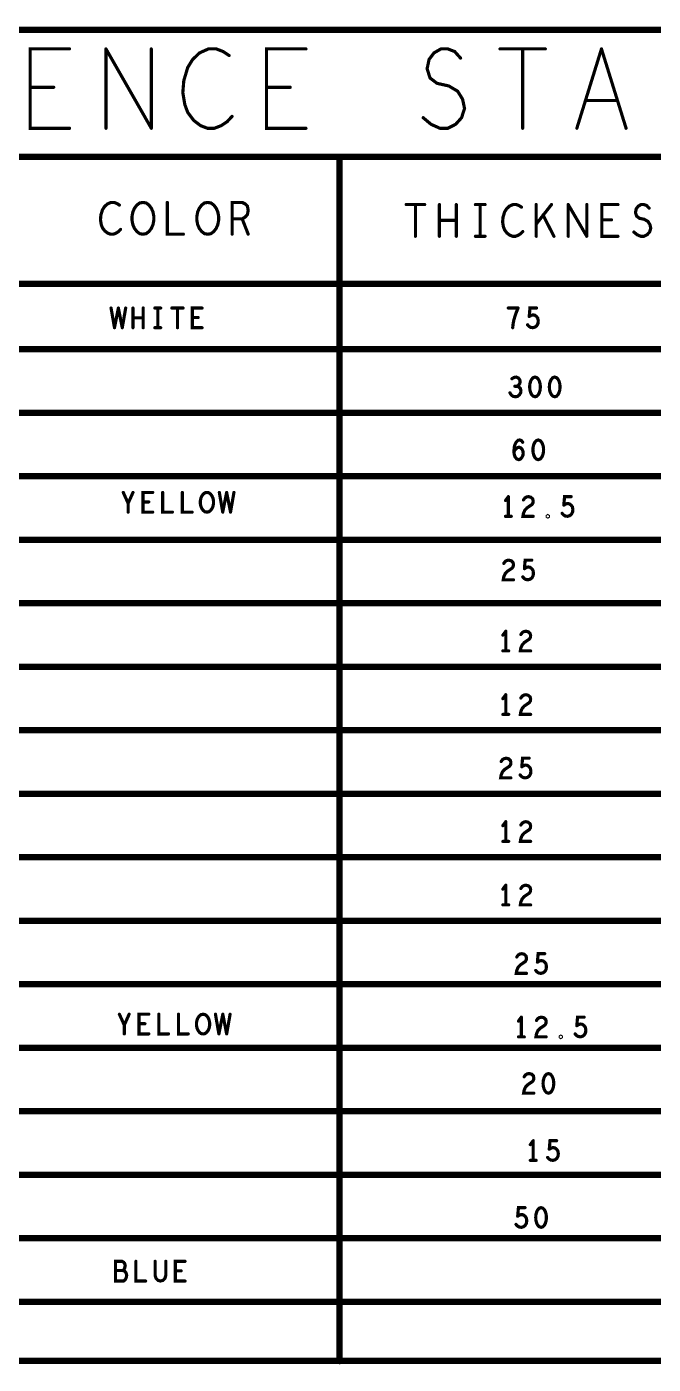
# Model space of a CAD drawing. Header units: millimetres. Extents: x 3362 to 3827, y -139 to 191.
# Drawn here: x 3706.9 to 3731.9, y 81.2 to 134.7 of the extents above; entities that cross this region are included whole.
import ezdxf

# ---------------------------------------------------------------- set-up
doc = ezdxf.new("R2010")
doc.units = ezdxf.units.MM
doc.header["$LTSCALE"] = 23.1
doc.layers.get('0').update_dxf_attribs({"linetype": 'CONTINUOUS'})

# ---------------------------------------------------------------- blocks, each defined once
blk = doc.blocks.new('PAD_R1')
at = {"const_width": 0.5}
blk.add_lwpolyline([(0.25, 0, 1), (-0.25, 0, 1)], format="xyb", close=True, dxfattribs=at)

msp = doc.modelspace()

# ---------------------------------------------------------------- linework, layer by layer
for points, const_width in [([(3787.355, 134.547), (3663.509, 134.547)], 0.254), ([(3708.595, 130.613), (3707.02, 130.613), (3707.02, 133.788), (3708.595, 133.788)], 0.127), ([(3710.052, 133.788), (3711.863, 130.613)], 0.127), ([(3710.052, 130.613), (3710.052, 133.788)], 0.127), ([(3711.863, 130.613), (3711.863, 133.788)], 0.127), ([(3714.973, 133.523), (3714.737, 133.682), (3714.461, 133.788), (3714.146, 133.788), (3713.792, 133.629), (3713.516, 133.365), (3713.319, 133.047), (3713.162, 132.518), (3713.123, 132.042), (3713.201, 131.565), (3713.319, 131.248), (3713.556, 130.93), (3713.831, 130.719), (3714.107, 130.613), (3714.382, 130.613), (3714.658, 130.719), (3714.894, 130.877), (3715.091, 131.089)], 0.127), ([(3718.044, 130.613), (3716.469, 130.613), (3716.469, 133.788), (3718.044, 133.788)], 0.127), ([(3722.729, 131.036), (3723.044, 130.772), (3723.398, 130.613), (3723.713, 130.613), (3724.028, 130.772), (3724.264, 131.036), (3724.382, 131.407), (3724.304, 131.777), (3724.107, 132.095), (3723.753, 132.306), (3723.28, 132.412), (3723.004, 132.624), (3722.886, 132.994), (3722.965, 133.365), (3723.162, 133.629), (3723.438, 133.788), (3723.713, 133.788), (3723.989, 133.682), (3724.225, 133.418)], 0.127), ([(3725.8, 133.788), (3727.611, 133.788)], 0.127), ([(3726.705, 133.788), (3726.705, 130.613)], 0.127), ([(3728.871, 130.613), (3729.855, 133.788)], 0.127), ([(3729.855, 133.788), (3730.839, 130.613)], 0.127), ([(3707.965, 132.253), (3707.02, 132.253)], 0.127), ([(3717.414, 132.253), (3716.469, 132.253)], 0.127), ([(3730.485, 131.724), (3729.225, 131.724)], 0.127), ([(3663.509, 129.467), (3719.389, 129.467)], 0.254), ([(3719.389, 129.467), (3719.389, 81.296)], 0.254), ([(3719.389, 129.467), (3735.974, 129.467), (3749.095, 129.467), (3749.095, 81.357)], 0.254), ([(3710.587, 127.541), (3710.49, 127.604), (3710.378, 127.646), (3710.249, 127.646), (3710.104, 127.583), (3709.992, 127.477), (3709.911, 127.35), (3709.847, 127.138), (3709.831, 126.948), (3709.863, 126.757), (3709.911, 126.63), (3710.008, 126.503), (3710.12, 126.419), (3710.233, 126.376), (3710.345, 126.376), (3710.458, 126.419), (3710.555, 126.482), (3710.635, 126.567)], 0.127), ([(3712.502, 127.646), (3712.502, 126.376), (3713.145, 126.376)], 0.127), ([(3715.093, 126.376), (3715.093, 127.646), (3715.495, 127.646), (3715.624, 127.583), (3715.704, 127.498), (3715.736, 127.329), (3715.704, 127.16), (3715.608, 127.054), (3715.495, 126.99), (3715.093, 126.99)], 0.127), ([(3722.049, 127.562), (3722.79, 127.562)], 0.127), ([(3722.42, 127.562), (3722.42, 126.292)], 0.127), ([(3723.377, 126.292), (3723.377, 127.562)], 0.127), ([(3724.053, 127.562), (3724.053, 126.292)], 0.127), ([(3724.817, 127.562), (3725.203, 127.562)], 0.127), ([(3725.01, 127.562), (3725.01, 126.292)], 0.127), ([(3726.66, 127.456), (3726.563, 127.52), (3726.451, 127.562), (3726.322, 127.562), (3726.177, 127.499), (3726.064, 127.393), (3725.984, 127.266), (3725.92, 127.054), (3725.904, 126.864), (3725.936, 126.673), (3725.984, 126.546), (3726.08, 126.419), (3726.193, 126.335), (3726.306, 126.292), (3726.418, 126.292), (3726.531, 126.335), (3726.628, 126.398), (3726.708, 126.483)], 0.127), ([(3727.247, 126.292), (3727.247, 127.562)], 0.127), ([(3727.858, 127.562), (3727.247, 126.779)], 0.127), ([(3728.526, 126.292), (3728.526, 127.562)], 0.127), ([(3728.526, 127.562), (3729.267, 126.292)], 0.127), ([(3729.267, 126.292), (3729.267, 127.562)], 0.127), ([(3730.514, 126.292), (3729.87, 126.292), (3729.87, 127.562), (3730.514, 127.562)], 0.127), ([(3731.15, 126.462), (3731.278, 126.356), (3731.423, 126.292), (3731.552, 126.292), (3731.68, 126.356), (3731.777, 126.462), (3731.825, 126.61), (3731.793, 126.758), (3731.713, 126.885), (3731.568, 126.97), (3731.375, 127.012), (3731.262, 127.097), (3731.214, 127.245), (3731.246, 127.393), (3731.327, 127.499), (3731.439, 127.562), (3731.552, 127.562), (3731.664, 127.52), (3731.761, 127.414)], 0.127), ([(3715.495, 126.99), (3715.736, 126.376)], 0.127), ([(3724.053, 126.927), (3723.377, 126.927)], 0.127), ([(3727.955, 126.292), (3727.521, 127.139)], 0.127), ([(3730.256, 126.948), (3729.87, 126.948)], 0.127), ([(3724.817, 126.292), (3725.203, 126.292)], 0.127), ([(3663.509, 124.387), (3787.355, 124.387)], 0.254), ([(3710.255, 123.422), (3710.392, 122.635)], 0.127), ([(3710.392, 122.635), (3710.547, 123.422)], 0.127), ([(3710.547, 123.422), (3710.703, 122.635)], 0.127), ([(3710.703, 122.635), (3710.839, 123.422)], 0.127), ([(3711.13, 122.635), (3711.13, 123.422)], 0.127), ([(3711.539, 123.028), (3711.13, 123.028)], 0.127), ([(3711.539, 123.422), (3711.539, 122.635)], 0.127), ([(3712.005, 123.422), (3712.239, 123.422)], 0.127), ([(3712.122, 123.422), (3712.122, 122.635)], 0.127), ([(3712.685, 123.422), (3713.134, 123.422)], 0.127), ([(3712.91, 123.422), (3712.91, 122.635)], 0.127), ([(3713.892, 122.635), (3713.502, 122.635), (3713.502, 123.422), (3713.892, 123.422)], 0.127), ([(3713.736, 123.041), (3713.502, 123.041)], 0.127), ([(3726.521, 123.423), (3726.131, 123.423)], 0.127), ([(3726.307, 122.636), (3726.326, 122.806), (3726.356, 122.951), (3726.394, 123.082), (3726.443, 123.226), (3726.521, 123.423)], 0.127), ([(3726.9, 122.754), (3726.958, 122.688), (3727.026, 122.649), (3727.114, 122.636), (3727.201, 122.662), (3727.269, 122.714), (3727.318, 122.806), (3727.328, 122.911), (3727.309, 123.016), (3727.26, 123.082), (3727.192, 123.134), (3727.123, 123.147), (3727.055, 123.134), (3726.968, 123.082)], 0.127), ([(3726.968, 123.082), (3726.997, 123.423), (3727.26, 123.423)], 0.127), ([(3712.005, 122.635), (3712.239, 122.635)], 0.127), ([(3663.509, 121.771), (3787.355, 121.771)], 0.254), ([(3726.479, 120.292), (3726.538, 120.332), (3726.586, 120.397), (3726.606, 120.476), (3726.586, 120.555), (3726.538, 120.62), (3726.45, 120.66), (3726.362, 120.646), (3726.275, 120.594)], 0.127), ([(3726.197, 120.03), (3726.255, 119.938), (3726.333, 119.886), (3726.421, 119.872), (3726.499, 119.886), (3726.577, 119.951), (3726.625, 120.03), (3726.635, 120.109), (3726.616, 120.2), (3726.548, 120.266), (3726.479, 120.292), (3726.392, 120.292)], 0.127), ([(3663.509, 119.231), (3787.355, 119.231)], 0.254), ([(3726.356, 117.684), (3726.424, 117.776), (3726.482, 117.829), (3726.56, 117.855), (3726.628, 117.829), (3726.677, 117.776), (3726.716, 117.697), (3726.726, 117.606), (3726.716, 117.527), (3726.677, 117.448), (3726.619, 117.382), (3726.55, 117.356), (3726.473, 117.382), (3726.404, 117.461), (3726.365, 117.579), (3726.356, 117.711), (3726.375, 117.881), (3726.404, 117.973), (3726.453, 118.065), (3726.521, 118.13), (3726.589, 118.144), (3726.658, 118.117), (3726.706, 118.052)], 0.127), ([(3663.509, 116.691), (3787.355, 116.691)], 0.254), ([(3678.749, 116.691), (3678.749, 114.151), (3787.355, 114.151)], 0.254), ([(3710.937, 115.258), (3710.937, 115.612), (3710.742, 116.045)], 0.127), ([(3711.132, 116.045), (3710.937, 115.612)], 0.127), ([(3711.919, 115.258), (3711.529, 115.258), (3711.529, 116.045), (3711.919, 116.045)], 0.127), ([(3712.317, 116.045), (3712.317, 115.258), (3712.706, 115.258)], 0.127), ([(3713.104, 116.045), (3713.104, 115.258), (3713.494, 115.258)], 0.127), ([(3714.582, 116.045), (3714.718, 115.258)], 0.127), ([(3714.718, 115.258), (3714.874, 116.045)], 0.127), ([(3714.874, 116.045), (3715.029, 115.258)], 0.127), ([(3715.029, 115.258), (3715.166, 116.045)], 0.127), ([(3711.763, 115.665), (3711.529, 115.665)], 0.127), ([(3726.135, 115.877), (3726.018, 115.72)], 0.127), ([(3726.135, 115.09), (3726.135, 115.877)], 0.127), ([(3726.737, 115.746), (3726.795, 115.825), (3726.864, 115.864), (3726.941, 115.877), (3727.039, 115.851), (3727.107, 115.785), (3727.126, 115.707), (3727.117, 115.628), (3727.078, 115.562), (3726.883, 115.431), (3726.795, 115.339), (3726.737, 115.208), (3726.717, 115.09), (3727.126, 115.09)], 0.127), ([(3728.283, 115.208), (3728.341, 115.143), (3728.409, 115.103), (3728.497, 115.09), (3728.584, 115.116), (3728.652, 115.169), (3728.701, 115.261), (3728.711, 115.366), (3728.692, 115.47), (3728.643, 115.536), (3728.575, 115.589), (3728.506, 115.602), (3728.438, 115.589), (3728.351, 115.536)], 0.127), ([(3728.351, 115.536), (3728.38, 115.877), (3728.643, 115.877)], 0.127), ([(3726.018, 115.09), (3726.251, 115.09)], 0.127), ([(3725.95, 113.206), (3726.008, 113.285), (3726.076, 113.324), (3726.154, 113.337), (3726.251, 113.311), (3726.319, 113.245), (3726.339, 113.167), (3726.329, 113.088), (3726.29, 113.022), (3726.096, 112.891), (3726.008, 112.799), (3725.95, 112.668), (3725.93, 112.55), (3726.339, 112.55)], 0.127), ([(3726.708, 112.668), (3726.766, 112.603), (3726.834, 112.563), (3726.922, 112.55), (3727.01, 112.576), (3727.078, 112.629), (3727.126, 112.721), (3727.136, 112.826), (3727.117, 112.93), (3727.068, 112.996), (3727, 113.049), (3726.932, 113.062), (3726.864, 113.049), (3726.776, 112.996)], 0.127), ([(3726.776, 112.996), (3726.805, 113.337), (3727.068, 113.337)], 0.127), ([(3663.509, 111.611), (3716.849, 111.611)], 0.254), ([(3716.849, 111.611), (3663.509, 111.611)], 0.254), ([(3663.509, 111.611), (3787.355, 111.611)], 0.254), ([(3726.031, 110.494), (3725.914, 110.336)], 0.127), ([(3726.031, 109.706), (3726.031, 110.494)], 0.127), ([(3726.633, 110.362), (3726.692, 110.441), (3726.76, 110.48), (3726.838, 110.494), (3726.935, 110.467), (3727.003, 110.402), (3727.023, 110.323), (3727.013, 110.244), (3726.974, 110.179), (3726.779, 110.047), (3726.692, 109.956), (3726.633, 109.824), (3726.614, 109.706), (3727.023, 109.706)], 0.127), ([(3725.914, 109.706), (3726.147, 109.706)], 0.127), ([(3663.509, 109.071), (3716.849, 109.071)], 0.254), ([(3716.849, 109.071), (3663.509, 109.071)], 0.254), ([(3663.509, 109.071), (3787.355, 109.071)], 0.254), ([(3726.031, 107.954), (3725.914, 107.796)], 0.127), ([(3726.031, 107.166), (3726.031, 107.954)], 0.127), ([(3726.633, 107.822), (3726.692, 107.901), (3726.76, 107.94), (3726.838, 107.954), (3726.935, 107.927), (3727.003, 107.862), (3727.023, 107.783), (3727.013, 107.704), (3726.974, 107.639), (3726.779, 107.507), (3726.692, 107.416), (3726.633, 107.284), (3726.614, 107.166), (3727.023, 107.166)], 0.127), ([(3725.914, 107.166), (3726.147, 107.166)], 0.127), ([(3663.509, 106.531), (3716.849, 106.531)], 0.254), ([(3716.849, 106.531), (3663.509, 106.531)], 0.254), ([(3663.509, 106.531), (3787.355, 106.531)], 0.254), ([(3725.846, 105.282), (3725.904, 105.361), (3725.972, 105.4), (3726.05, 105.414), (3726.147, 105.387), (3726.216, 105.322), (3726.235, 105.243), (3726.225, 105.164), (3726.186, 105.099), (3725.992, 104.967), (3725.904, 104.876), (3725.846, 104.744), (3725.826, 104.626), (3726.235, 104.626)], 0.127), ([(3726.672, 105.072), (3726.701, 105.414), (3726.964, 105.414)], 0.127), ([(3726.604, 104.744), (3726.662, 104.679), (3726.73, 104.639), (3726.818, 104.626), (3726.906, 104.652), (3726.974, 104.705), (3727.023, 104.797), (3727.032, 104.902), (3727.013, 105.007), (3726.964, 105.072), (3726.896, 105.125), (3726.828, 105.138), (3726.76, 105.125), (3726.672, 105.072)], 0.127), ([(3663.509, 103.991), (3716.849, 103.991)], 0.254), ([(3716.849, 103.991), (3663.509, 103.991)], 0.254), ([(3663.509, 103.991), (3787.355, 103.991)], 0.254), ([(3726.031, 102.874), (3725.914, 102.716)], 0.127), ([(3726.031, 102.086), (3726.031, 102.874)], 0.127), ([(3726.633, 102.742), (3726.692, 102.821), (3726.76, 102.86), (3726.838, 102.874), (3726.935, 102.847), (3727.003, 102.782), (3727.023, 102.703), (3727.013, 102.624), (3726.974, 102.559), (3726.779, 102.427), (3726.692, 102.336), (3726.633, 102.204), (3726.614, 102.086), (3727.023, 102.086)], 0.127), ([(3725.914, 102.086), (3726.147, 102.086)], 0.127), ([(3663.509, 101.451), (3716.849, 101.451)], 0.254), ([(3663.509, 101.451), (3716.849, 101.451)], 0.254), ([(3663.509, 101.451), (3787.355, 101.451)], 0.254), ([(3726.031, 100.334), (3725.914, 100.176)], 0.127), ([(3726.031, 99.546), (3726.031, 100.334)], 0.127), ([(3726.633, 100.202), (3726.692, 100.281), (3726.76, 100.32), (3726.838, 100.334), (3726.935, 100.307), (3727.003, 100.242), (3727.023, 100.163), (3727.013, 100.084), (3726.974, 100.019), (3726.779, 99.887), (3726.692, 99.796), (3726.633, 99.664), (3726.614, 99.546), (3727.023, 99.546)], 0.127), ([(3725.914, 99.546), (3726.147, 99.546)], 0.127), ([(3663.509, 98.911), (3716.849, 98.911)], 0.254), ([(3663.509, 98.911), (3716.849, 98.911)], 0.254), ([(3663.509, 98.911), (3787.355, 98.911)], 0.254), ([(3678.749, 98.911), (3678.749, 96.371), (3787.355, 96.371)], 0.254), ([(3726.469, 97.462), (3726.527, 97.541), (3726.595, 97.581), (3726.673, 97.594), (3726.77, 97.568), (3726.838, 97.502), (3726.858, 97.423), (3726.848, 97.344), (3726.809, 97.279), (3726.615, 97.147), (3726.527, 97.056), (3726.469, 96.924), (3726.449, 96.806), (3726.858, 96.806)], 0.127), ([(3727.227, 96.924), (3727.285, 96.859), (3727.353, 96.82), (3727.441, 96.806), (3727.528, 96.832), (3727.597, 96.885), (3727.645, 96.977), (3727.655, 97.082), (3727.636, 97.187), (3727.587, 97.253), (3727.519, 97.305), (3727.451, 97.318), (3727.382, 97.305), (3727.295, 97.253)], 0.127), ([(3727.295, 97.253), (3727.324, 97.594), (3727.587, 97.594)], 0.127), ([(3710.783, 94.384), (3710.783, 94.738), (3710.588, 95.171)], 0.127), ([(3710.977, 95.171), (3710.783, 94.738)], 0.127), ([(3711.765, 94.384), (3711.375, 94.384), (3711.375, 95.171), (3711.765, 95.171)], 0.127), ([(3711.609, 94.791), (3711.375, 94.791)], 0.127), ([(3712.163, 95.171), (3712.163, 94.384), (3712.552, 94.384)], 0.127), ([(3712.95, 95.171), (3712.95, 94.384), (3713.34, 94.384)], 0.127), ([(3714.427, 95.171), (3714.564, 94.384)], 0.127), ([(3714.564, 94.384), (3714.72, 95.171)], 0.127), ([(3714.72, 95.171), (3714.875, 94.384)], 0.127), ([(3714.875, 94.384), (3715.012, 95.171)], 0.127), ([(3726.653, 95.054), (3726.537, 94.896)], 0.127), ([(3726.653, 94.266), (3726.653, 95.054)], 0.127), ([(3727.256, 94.922), (3727.314, 95.001), (3727.382, 95.041), (3727.46, 95.054), (3727.558, 95.028), (3727.626, 94.962), (3727.645, 94.883), (3727.636, 94.804), (3727.597, 94.739), (3727.402, 94.607), (3727.314, 94.516), (3727.256, 94.384), (3727.236, 94.266), (3727.645, 94.266)], 0.127), ([(3728.802, 94.384), (3728.86, 94.319), (3728.928, 94.28), (3729.016, 94.266), (3729.103, 94.292), (3729.171, 94.345), (3729.22, 94.437), (3729.23, 94.542), (3729.21, 94.647), (3729.162, 94.713), (3729.094, 94.765), (3729.025, 94.778), (3728.957, 94.765), (3728.87, 94.713)], 0.127), ([(3728.87, 94.713), (3728.899, 95.054), (3729.162, 95.054)], 0.127), ([(3726.537, 94.266), (3726.77, 94.266)], 0.127), ([(3663.509, 93.831), (3716.849, 93.831)], 0.254), ([(3663.509, 93.831), (3716.849, 93.831)], 0.254), ([(3663.509, 93.831), (3787.355, 93.831)], 0.254), ([(3726.763, 92.668), (3726.821, 92.747), (3726.889, 92.786), (3726.967, 92.799), (3727.064, 92.773), (3727.133, 92.707), (3727.152, 92.629), (3727.142, 92.55), (3727.103, 92.484), (3726.909, 92.353), (3726.821, 92.261), (3726.763, 92.13), (3726.743, 92.012), (3727.152, 92.012)], 0.127), ([(3663.509, 91.291), (3716.849, 91.291)], 0.254), ([(3663.509, 91.291), (3716.849, 91.291)], 0.254), ([(3663.509, 91.291), (3787.355, 91.291)], 0.254), ([(3727.128, 90.112), (3727.011, 89.955)], 0.127), ([(3727.128, 89.325), (3727.128, 90.112)], 0.127), ([(3727.701, 89.443), (3727.76, 89.378), (3727.828, 89.338), (3727.916, 89.325), (3728.003, 89.351), (3728.071, 89.404), (3728.12, 89.496), (3728.13, 89.601), (3728.11, 89.705), (3728.062, 89.771), (3727.994, 89.824), (3727.925, 89.837), (3727.857, 89.824), (3727.77, 89.771)], 0.127), ([(3727.77, 89.771), (3727.799, 90.112), (3728.062, 90.112)], 0.127), ([(3727.011, 89.325), (3727.245, 89.325)], 0.127), ([(3663.509, 88.751), (3787.355, 88.751)], 0.254), ([(3663.509, 88.751), (3716.849, 88.751)], 0.254), ([(3663.509, 88.751), (3716.849, 88.751)], 0.254), ([(3663.509, 88.751), (3787.355, 88.751)], 0.254), ([(3716.849, 88.751), (3663.509, 88.751)], 0.254), ([(3663.509, 88.751), (3716.849, 88.751)], 0.254), ([(3726.439, 86.764), (3726.498, 86.699), (3726.566, 86.66), (3726.653, 86.646), (3726.741, 86.672), (3726.809, 86.725), (3726.858, 86.817), (3726.868, 86.922), (3726.848, 87.027), (3726.8, 87.093), (3726.731, 87.145), (3726.663, 87.158), (3726.595, 87.145), (3726.507, 87.093)], 0.127), ([(3726.507, 87.093), (3726.537, 87.434), (3726.8, 87.434)], 0.127), ([(3663.509, 86.211), (3787.355, 86.211)], 0.254), ([(3716.849, 86.211), (3663.509, 86.211)], 0.254), ([(3663.509, 86.211), (3716.849, 86.211)], 0.254), ([(3710.733, 84.918), (3710.772, 84.958), (3710.801, 85.024), (3710.821, 85.115), (3710.801, 85.194), (3710.762, 85.247), (3710.694, 85.286), (3710.431, 85.286), (3710.431, 84.498), (3710.753, 84.498), (3710.821, 84.551), (3710.86, 84.63), (3710.879, 84.721), (3710.86, 84.813), (3710.801, 84.892), (3710.733, 84.918), (3710.431, 84.918)], 0.127), ([(3711.248, 85.286), (3711.248, 84.498), (3711.637, 84.498)], 0.127), ([(3712.016, 85.286), (3712.016, 84.721), (3712.055, 84.603), (3712.133, 84.525), (3712.23, 84.498), (3712.327, 84.525), (3712.405, 84.603), (3712.444, 84.721), (3712.444, 85.286)], 0.127), ([(3713.212, 84.498), (3712.823, 84.498), (3712.823, 85.286), (3713.212, 85.286)], 0.127), ([(3713.056, 84.905), (3712.823, 84.905)], 0.127), ([(3787.355, 83.671), (3663.509, 83.671)], 0.254), ([(3716.849, 83.671), (3663.509, 83.671)], 0.254), ([(3663.509, 83.671), (3716.849, 83.671)], 0.254), ([(3787.294, 81.304), (3663.448, 81.304)], 0.254), ([(3716.788, 81.304), (3663.448, 81.304)], 0.254)]:
    msp.add_lwpolyline(points, dxfattribs=dict(const_width=const_width))
at = {"const_width": 0.127}
for points in [[(3711.528, 126.376), (3711.399, 126.398), (3711.287, 126.482), (3711.19, 126.609), (3711.126, 126.757), (3711.094, 126.927), (3711.094, 127.096), (3711.126, 127.265), (3711.19, 127.414), (3711.287, 127.541), (3711.399, 127.625), (3711.528, 127.646), (3711.657, 127.625), (3711.77, 127.541), (3711.866, 127.414), (3711.93, 127.265), (3711.963, 127.096), (3711.963, 126.927), (3711.93, 126.757), (3711.866, 126.609), (3711.77, 126.482), (3711.657, 126.398)], [(3714.119, 126.376), (3713.99, 126.398), (3713.878, 126.482), (3713.781, 126.609), (3713.717, 126.757), (3713.685, 126.927), (3713.685, 127.096), (3713.717, 127.265), (3713.781, 127.414), (3713.878, 127.541), (3713.99, 127.625), (3714.119, 127.646), (3714.248, 127.625), (3714.36, 127.541), (3714.457, 127.414), (3714.521, 127.265), (3714.553, 127.096), (3714.553, 126.927), (3714.521, 126.757), (3714.457, 126.609), (3714.36, 126.482), (3714.248, 126.398)], [(3727.199, 120.66), (3727.121, 120.634), (3727.062, 120.568), (3727.023, 120.489), (3726.994, 120.384), (3726.984, 120.266), (3726.994, 120.148), (3727.023, 120.043), (3727.062, 119.964), (3727.121, 119.898), (3727.199, 119.872), (3727.277, 119.898), (3727.335, 119.964), (3727.374, 120.043), (3727.403, 120.148), (3727.413, 120.266), (3727.403, 120.384), (3727.374, 120.489), (3727.335, 120.568), (3727.277, 120.634)], [(3727.986, 120.66), (3727.908, 120.634), (3727.85, 120.568), (3727.811, 120.489), (3727.781, 120.384), (3727.772, 120.266), (3727.781, 120.148), (3727.811, 120.043), (3727.85, 119.964), (3727.908, 119.898), (3727.986, 119.872), (3728.064, 119.898), (3728.122, 119.964), (3728.161, 120.043), (3728.19, 120.148), (3728.2, 120.266), (3728.19, 120.384), (3728.161, 120.489), (3728.122, 120.568), (3728.064, 120.634)], [(3727.328, 118.144), (3727.25, 118.117), (3727.192, 118.052), (3727.153, 117.973), (3727.124, 117.868), (3727.114, 117.75), (3727.124, 117.632), (3727.153, 117.527), (3727.192, 117.448), (3727.25, 117.382), (3727.328, 117.356), (3727.406, 117.382), (3727.464, 117.448), (3727.503, 117.527), (3727.533, 117.632), (3727.542, 117.75), (3727.533, 117.868), (3727.503, 117.973), (3727.464, 118.052), (3727.406, 118.117)], [(3714.086, 115.258), (3714.008, 115.271), (3713.94, 115.323), (3713.882, 115.402), (3713.843, 115.494), (3713.823, 115.599), (3713.823, 115.704), (3713.843, 115.809), (3713.882, 115.901), (3713.94, 115.98), (3714.008, 116.032), (3714.086, 116.045), (3714.164, 116.032), (3714.232, 115.98), (3714.291, 115.901), (3714.33, 115.809), (3714.349, 115.704), (3714.349, 115.599), (3714.33, 115.494), (3714.291, 115.402), (3714.232, 115.323), (3714.164, 115.271)], [(3727.709, 115.064), (3727.69, 115.077), (3727.69, 115.103), (3727.709, 115.116), (3727.729, 115.103), (3727.729, 115.077)], [(3713.932, 94.384), (3713.854, 94.397), (3713.786, 94.449), (3713.728, 94.528), (3713.689, 94.62), (3713.669, 94.725), (3713.669, 94.83), (3713.689, 94.935), (3713.728, 95.027), (3713.786, 95.106), (3713.854, 95.158), (3713.932, 95.171), (3714.01, 95.158), (3714.078, 95.106), (3714.137, 95.027), (3714.175, 94.935), (3714.195, 94.83), (3714.195, 94.725), (3714.175, 94.62), (3714.137, 94.528), (3714.078, 94.449), (3714.01, 94.397)], [(3728.228, 94.24), (3728.209, 94.253), (3728.209, 94.28), (3728.228, 94.292), (3728.248, 94.28), (3728.248, 94.253)], [(3727.735, 92.799), (3727.657, 92.773), (3727.599, 92.707), (3727.56, 92.629), (3727.531, 92.524), (3727.521, 92.406), (3727.531, 92.287), (3727.56, 92.182), (3727.599, 92.104), (3727.657, 92.038), (3727.735, 92.012), (3727.813, 92.038), (3727.871, 92.104), (3727.91, 92.182), (3727.939, 92.287), (3727.949, 92.406), (3727.939, 92.524), (3727.91, 92.629), (3727.871, 92.707), (3727.813, 92.773)], [(3727.441, 87.434), (3727.363, 87.408), (3727.304, 87.342), (3727.266, 87.263), (3727.236, 87.158), (3727.227, 87.04), (3727.236, 86.922), (3727.266, 86.817), (3727.304, 86.738), (3727.363, 86.672), (3727.441, 86.646), (3727.519, 86.672), (3727.577, 86.738), (3727.616, 86.817), (3727.645, 86.922), (3727.655, 87.04), (3727.645, 87.158), (3727.616, 87.263), (3727.577, 87.342), (3727.519, 87.408)]]:
    msp.add_lwpolyline(points, close=True, dxfattribs=at)

# ---------------------------------------------------------------- block references
for p, xscale, yscale in [((3708.595, 133.788), 0.127, 0.127), ((3710.052, 133.788), 0.127, 0.127), ((3710.052, 133.788), 0.127, 0.127), ((3711.863, 133.788), 0.127, 0.127), ((3718.044, 133.788), 0.127, 0.127), ((3725.8, 133.788), 0.127, 0.127), ((3726.705, 133.788), 0.127, 0.127), ((3727.611, 133.788), 0.127, 0.127), ((3729.855, 133.788), 0.127, 0.127), ((3729.855, 133.788), 0.127, 0.127), ((3714.973, 133.523), 0.127, 0.127), ((3724.225, 133.418), 0.127, 0.127), ((3707.02, 132.253), 0.127, 0.127), ((3707.965, 132.253), 0.127, 0.127), ((3716.469, 132.253), 0.127, 0.127), ((3717.414, 132.253), 0.127, 0.127), ((3729.225, 131.724), 0.127, 0.127), ((3730.485, 131.724), 0.127, 0.127), ((3715.091, 131.089), 0.127, 0.127), ((3722.729, 131.036), 0.127, 0.127), ((3708.595, 130.613), 0.127, 0.127), ((3710.052, 130.613), 0.127, 0.127), ((3711.863, 130.613), 0.127, 0.127), ((3711.863, 130.613), 0.127, 0.127), ((3718.044, 130.613), 0.127, 0.127), ((3726.705, 130.613), 0.127, 0.127), ((3728.871, 130.613), 0.127, 0.127), ((3730.839, 130.613), 0.127, 0.127), ((3719.389, 129.467), 0.254, 0.254), ((3719.389, 129.467), 0.254, 0.254), ((3719.389, 129.467), 0.254, 0.254), ((3710.587, 127.541), 0.127, 0.127), ((3712.502, 127.646), 0.127, 0.127), ((3722.049, 127.562), 0.127, 0.127), ((3722.42, 127.562), 0.127, 0.127), ((3722.79, 127.562), 0.127, 0.127), ((3723.377, 127.562), 0.127, 0.127), ((3724.053, 127.562), 0.127, 0.127), ((3724.817, 127.562), 0.127, 0.127), ((3725.01, 127.562), 0.127, 0.127), ((3725.203, 127.562), 0.127, 0.127), ((3726.66, 127.456), 0.127, 0.127), ((3727.247, 127.562), 0.127, 0.127), ((3727.858, 127.562), 0.127, 0.127), ((3728.526, 127.562), 0.127, 0.127), ((3728.526, 127.562), 0.127, 0.127), ((3729.267, 127.562), 0.127, 0.127), ((3730.514, 127.562), 0.127, 0.127), ((3731.761, 127.414), 0.127, 0.127), ((3715.093, 126.99), 0.127, 0.127), ((3715.495, 126.99), 0.127, 0.127), ((3723.377, 126.927), 0.127, 0.127), ((3724.053, 126.927), 0.127, 0.127), ((3727.247, 126.779), 0.127, 0.127), ((3727.521, 127.139), 0.127, 0.127), ((3729.87, 126.948), 0.127, 0.127), ((3730.256, 126.948), 0.127, 0.127), ((3710.635, 126.567), 0.127, 0.127), ((3713.145, 126.376), 0.127, 0.127), ((3715.093, 126.376), 0.127, 0.127), ((3715.736, 126.376), 0.127, 0.127), ((3722.42, 126.292), 0.127, 0.127), ((3723.377, 126.292), 0.127, 0.127), ((3724.053, 126.292), 0.127, 0.127), ((3724.817, 126.292), 0.127, 0.127), ((3725.01, 126.292), 0.127, 0.127), ((3725.203, 126.292), 0.127, 0.127), ((3726.708, 126.483), 0.127, 0.127), ((3727.247, 126.292), 0.127, 0.127), ((3727.955, 126.292), 0.127, 0.127), ((3728.526, 126.292), 0.127, 0.127), ((3729.267, 126.292), 0.127, 0.127), ((3729.267, 126.292), 0.127, 0.127), ((3730.514, 126.292), 0.127, 0.127), ((3731.15, 126.462), 0.127, 0.127), ((3710.255, 123.422), 0.127, 0.127), ((3710.547, 123.422), 0.127, 0.127), ((3710.547, 123.422), 0.127, 0.127), ((3710.839, 123.422), 0.127, 0.127), ((3711.13, 123.422), 0.127, 0.127), ((3711.13, 123.028), 0.127, 0.127), ((3711.539, 123.422), 0.127, 0.127), ((3711.539, 123.028), 0.127, 0.127), ((3712.005, 123.422), 0.127, 0.127), ((3712.122, 123.422), 0.127, 0.127), ((3712.239, 123.422), 0.127, 0.127), ((3712.685, 123.422), 0.127, 0.127), ((3712.91, 123.422), 0.127, 0.127), ((3713.134, 123.422), 0.127, 0.127), ((3713.502, 123.041), 0.127, 0.127), ((3713.736, 123.041), 0.127, 0.127), ((3713.892, 123.422), 0.127, 0.127), ((3726.131, 123.423), 0.127, 0.127), ((3726.521, 123.423), 0.127, 0.127), ((3726.521, 123.423), 0.127, 0.127), ((3726.968, 123.082), 0.127, 0.127), ((3726.968, 123.082), 0.127, 0.127), ((3727.26, 123.423), 0.127, 0.127), ((3710.392, 122.635), 0.127, 0.127), ((3710.392, 122.635), 0.127, 0.127), ((3710.703, 122.635), 0.127, 0.127), ((3710.703, 122.635), 0.127, 0.127), ((3711.13, 122.635), 0.127, 0.127), ((3711.539, 122.635), 0.127, 0.127), ((3712.005, 122.635), 0.127, 0.127), ((3712.122, 122.635), 0.127, 0.127), ((3712.239, 122.635), 0.127, 0.127), ((3712.91, 122.635), 0.127, 0.127), ((3713.892, 122.635), 0.127, 0.127), ((3726.307, 122.636), 0.127, 0.127), ((3726.9, 122.754), 0.127, 0.127), ((3726.275, 120.594), 0.127, 0.127), ((3726.197, 120.03), 0.127, 0.127), ((3726.392, 120.292), 0.127, 0.127), ((3726.479, 120.292), 0.127, 0.127), ((3726.356, 117.684), 0.127, 0.127), ((3726.706, 118.052), 0.127, 0.127), ((3710.742, 116.045), 0.127, 0.127), ((3711.132, 116.045), 0.127, 0.127), ((3711.919, 116.045), 0.127, 0.127), ((3712.317, 116.045), 0.127, 0.127), ((3713.104, 116.045), 0.127, 0.127), ((3714.582, 116.045), 0.127, 0.127), ((3714.874, 116.045), 0.127, 0.127), ((3714.874, 116.045), 0.127, 0.127), ((3715.166, 116.045), 0.127, 0.127), ((3710.937, 115.612), 0.127, 0.127), ((3711.529, 115.665), 0.127, 0.127), ((3711.763, 115.665), 0.127, 0.127), ((3726.018, 115.72), 0.127, 0.127), ((3726.135, 115.877), 0.127, 0.127), ((3726.135, 115.877), 0.127, 0.127), ((3726.737, 115.746), 0.127, 0.127), ((3728.351, 115.536), 0.127, 0.127), ((3728.351, 115.536), 0.127, 0.127), ((3728.643, 115.877), 0.127, 0.127), ((3710.937, 115.258), 0.127, 0.127), ((3711.919, 115.258), 0.127, 0.127), ((3712.706, 115.258), 0.127, 0.127), ((3713.494, 115.258), 0.127, 0.127), ((3714.718, 115.258), 0.127, 0.127), ((3714.718, 115.258), 0.127, 0.127), ((3715.029, 115.258), 0.127, 0.127), ((3715.029, 115.258), 0.127, 0.127), ((3726.018, 115.09), 0.127, 0.127), ((3726.135, 115.09), 0.127, 0.127), ((3726.251, 115.09), 0.127, 0.127), ((3727.126, 115.09), 0.127, 0.127), ((3728.283, 115.208), 0.127, 0.127), ((3725.95, 113.206), 0.127, 0.127), ((3726.776, 112.996), 0.127, 0.127), ((3726.776, 112.996), 0.127, 0.127), ((3727.068, 113.337), 0.127, 0.127), ((3726.339, 112.55), 0.127, 0.127), ((3726.708, 112.668), 0.127, 0.127), ((3716.849, 111.611), 0.254, 0.254), ((3716.849, 111.611), 0.254, 0.254), ((3725.914, 110.336), 0.127, 0.127), ((3726.031, 110.494), 0.127, 0.127), ((3726.031, 110.494), 0.127, 0.127), ((3726.633, 110.362), 0.127, 0.127), ((3725.914, 109.706), 0.127, 0.127), ((3726.031, 109.706), 0.127, 0.127), ((3726.147, 109.706), 0.127, 0.127), ((3727.023, 109.706), 0.127, 0.127), ((3716.849, 109.071), 0.254, 0.254), ((3716.849, 109.071), 0.254, 0.254), ((3725.914, 107.796), 0.127, 0.127), ((3726.031, 107.954), 0.127, 0.127), ((3726.031, 107.954), 0.127, 0.127), ((3726.633, 107.822), 0.127, 0.127), ((3725.914, 107.166), 0.127, 0.127), ((3726.031, 107.166), 0.127, 0.127), ((3726.147, 107.166), 0.127, 0.127), ((3727.023, 107.166), 0.127, 0.127), ((3716.849, 106.531), 0.254, 0.254), ((3716.849, 106.531), 0.254, 0.254), ((3726.964, 105.414), 0.127, 0.127), ((3725.846, 105.282), 0.127, 0.127), ((3726.672, 105.072), 0.127, 0.127), ((3726.672, 105.072), 0.127, 0.127), ((3726.235, 104.626), 0.127, 0.127), ((3726.604, 104.744), 0.127, 0.127), ((3716.849, 103.991), 0.254, 0.254), ((3716.849, 103.991), 0.254, 0.254), ((3725.914, 102.716), 0.127, 0.127), ((3726.031, 102.874), 0.127, 0.127), ((3726.031, 102.874), 0.127, 0.127), ((3726.633, 102.742), 0.127, 0.127), ((3725.914, 102.086), 0.127, 0.127), ((3726.031, 102.086), 0.127, 0.127), ((3726.147, 102.086), 0.127, 0.127), ((3727.023, 102.086), 0.127, 0.127), ((3716.849, 101.451), 0.254, 0.254), ((3716.849, 101.451), 0.254, 0.254), ((3725.914, 100.176), 0.127, 0.127), ((3726.031, 100.334), 0.127, 0.127), ((3726.031, 100.334), 0.127, 0.127), ((3726.633, 100.202), 0.127, 0.127), ((3725.914, 99.546), 0.127, 0.127), ((3726.031, 99.546), 0.127, 0.127), ((3726.147, 99.546), 0.127, 0.127), ((3727.023, 99.546), 0.127, 0.127), ((3716.849, 98.911), 0.254, 0.254), ((3716.849, 98.911), 0.254, 0.254), ((3726.469, 97.462), 0.127, 0.127), ((3727.587, 97.594), 0.127, 0.127), ((3726.858, 96.806), 0.127, 0.127), ((3727.227, 96.924), 0.127, 0.127), ((3727.295, 97.253), 0.127, 0.127), ((3727.295, 97.253), 0.127, 0.127), ((3710.588, 95.171), 0.127, 0.127), ((3710.783, 94.738), 0.127, 0.127), ((3710.977, 95.171), 0.127, 0.127), ((3711.375, 94.791), 0.127, 0.127), ((3711.609, 94.791), 0.127, 0.127), ((3711.765, 95.171), 0.127, 0.127), ((3712.163, 95.171), 0.127, 0.127), ((3712.95, 95.171), 0.127, 0.127), ((3714.427, 95.171), 0.127, 0.127), ((3714.72, 95.171), 0.127, 0.127), ((3714.72, 95.171), 0.127, 0.127), ((3715.012, 95.171), 0.127, 0.127), ((3726.537, 94.896), 0.127, 0.127), ((3726.653, 95.054), 0.127, 0.127), ((3726.653, 95.054), 0.127, 0.127), ((3727.256, 94.922), 0.127, 0.127), ((3728.87, 94.713), 0.127, 0.127), ((3728.87, 94.713), 0.127, 0.127), ((3729.162, 95.054), 0.127, 0.127), ((3710.783, 94.384), 0.127, 0.127), ((3711.765, 94.384), 0.127, 0.127), ((3712.552, 94.384), 0.127, 0.127), ((3713.34, 94.384), 0.127, 0.127), ((3714.564, 94.384), 0.127, 0.127), ((3714.564, 94.384), 0.127, 0.127), ((3714.875, 94.384), 0.127, 0.127), ((3714.875, 94.384), 0.127, 0.127), ((3726.537, 94.266), 0.127, 0.127), ((3726.653, 94.266), 0.127, 0.127), ((3726.77, 94.266), 0.127, 0.127), ((3727.645, 94.266), 0.127, 0.127), ((3728.802, 94.384), 0.127, 0.127), ((3716.849, 93.831), 0.254, 0.254), ((3716.849, 93.831), 0.254, 0.254), ((3726.763, 92.668), 0.127, 0.127), ((3727.152, 92.012), 0.127, 0.127), ((3716.849, 91.291), 0.254, 0.254), ((3716.849, 91.291), 0.254, 0.254), ((3727.011, 89.955), 0.127, 0.127), ((3727.128, 90.112), 0.127, 0.127), ((3727.128, 90.112), 0.127, 0.127), ((3728.062, 90.112), 0.127, 0.127), ((3727.011, 89.325), 0.127, 0.127), ((3727.128, 89.325), 0.127, 0.127), ((3727.245, 89.325), 0.127, 0.127), ((3727.701, 89.443), 0.127, 0.127), ((3727.77, 89.771), 0.127, 0.127), ((3727.77, 89.771), 0.127, 0.127), ((3716.849, 88.751), 0.254, 0.254), ((3716.849, 88.751), 0.254, 0.254), ((3716.849, 88.751), 0.254, 0.254), ((3716.849, 88.751), 0.254, 0.254), ((3726.8, 87.434), 0.127, 0.127), ((3726.439, 86.764), 0.127, 0.127), ((3726.507, 87.093), 0.127, 0.127), ((3726.507, 87.093), 0.127, 0.127), ((3716.849, 86.211), 0.254, 0.254), ((3716.849, 86.211), 0.254, 0.254), ((3711.248, 85.286), 0.127, 0.127), ((3712.016, 85.286), 0.127, 0.127), ((3712.444, 85.286), 0.127, 0.127), ((3713.212, 85.286), 0.127, 0.127), ((3710.431, 84.918), 0.127, 0.127), ((3710.733, 84.918), 0.127, 0.127), ((3711.637, 84.498), 0.127, 0.127), ((3712.823, 84.905), 0.127, 0.127), ((3713.056, 84.905), 0.127, 0.127), ((3713.212, 84.498), 0.127, 0.127), ((3716.849, 83.671), 0.254, 0.254), ((3716.849, 83.671), 0.254, 0.254), ((3716.788, 81.304), 0.254, 0.254), ((3719.389, 81.296), 0.254, 0.254)]:
    msp.add_blockref('PAD_R1', p, dxfattribs=dict(xscale=xscale, yscale=yscale))

doc.saveas('drawing.dxf')
